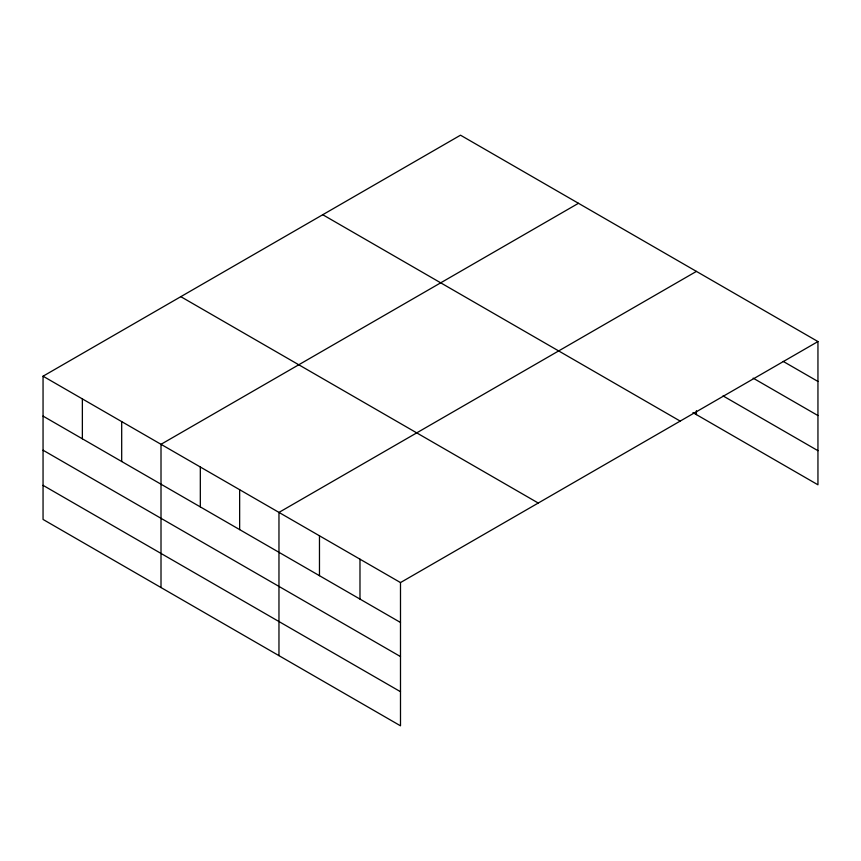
<?xml version="1.0" encoding="UTF-8"?>
<svg xmlns="http://www.w3.org/2000/svg" width="861" height="861" viewBox="0 0 861 861"><rect width="100%" height="100%" fill="white"/><g stroke="black" fill="none" stroke-linecap="round" stroke-linejoin="round"><path stroke-width="1.29" d="M817.95 341.559L460.506 135.188L43.05 376.203L43.05 519.441L400.494 725.812L400.494 582.574L817.95 341.559L817.95 484.797L692.954 412.623M578.463 203.293L161.007 444.308L161.007 587.546M696.42 271.398L278.964 512.413L278.964 655.641M783.23 361.416L817.95 381.455M753.138 378.14L817.95 415.562M723.036 395.899L817.95 450.69M322.746 214.723L680.19 421.094M180.81 296.668L538.254 503.039M43.05 376.203L400.494 582.574M43.05 416.1L400.494 622.471M43.05 450.206L400.494 656.577M43.05 485.335L400.494 691.706M696.42 410.697L696.42 414.625M359.984 559.187L359.984 599.084M319.474 535.8L319.474 575.697M239.649 489.705L239.649 529.612M200.322 467.006L200.322 506.903M121.692 421.61L121.692 461.507M82.365 398.901L82.365 438.809"/></g></svg>
